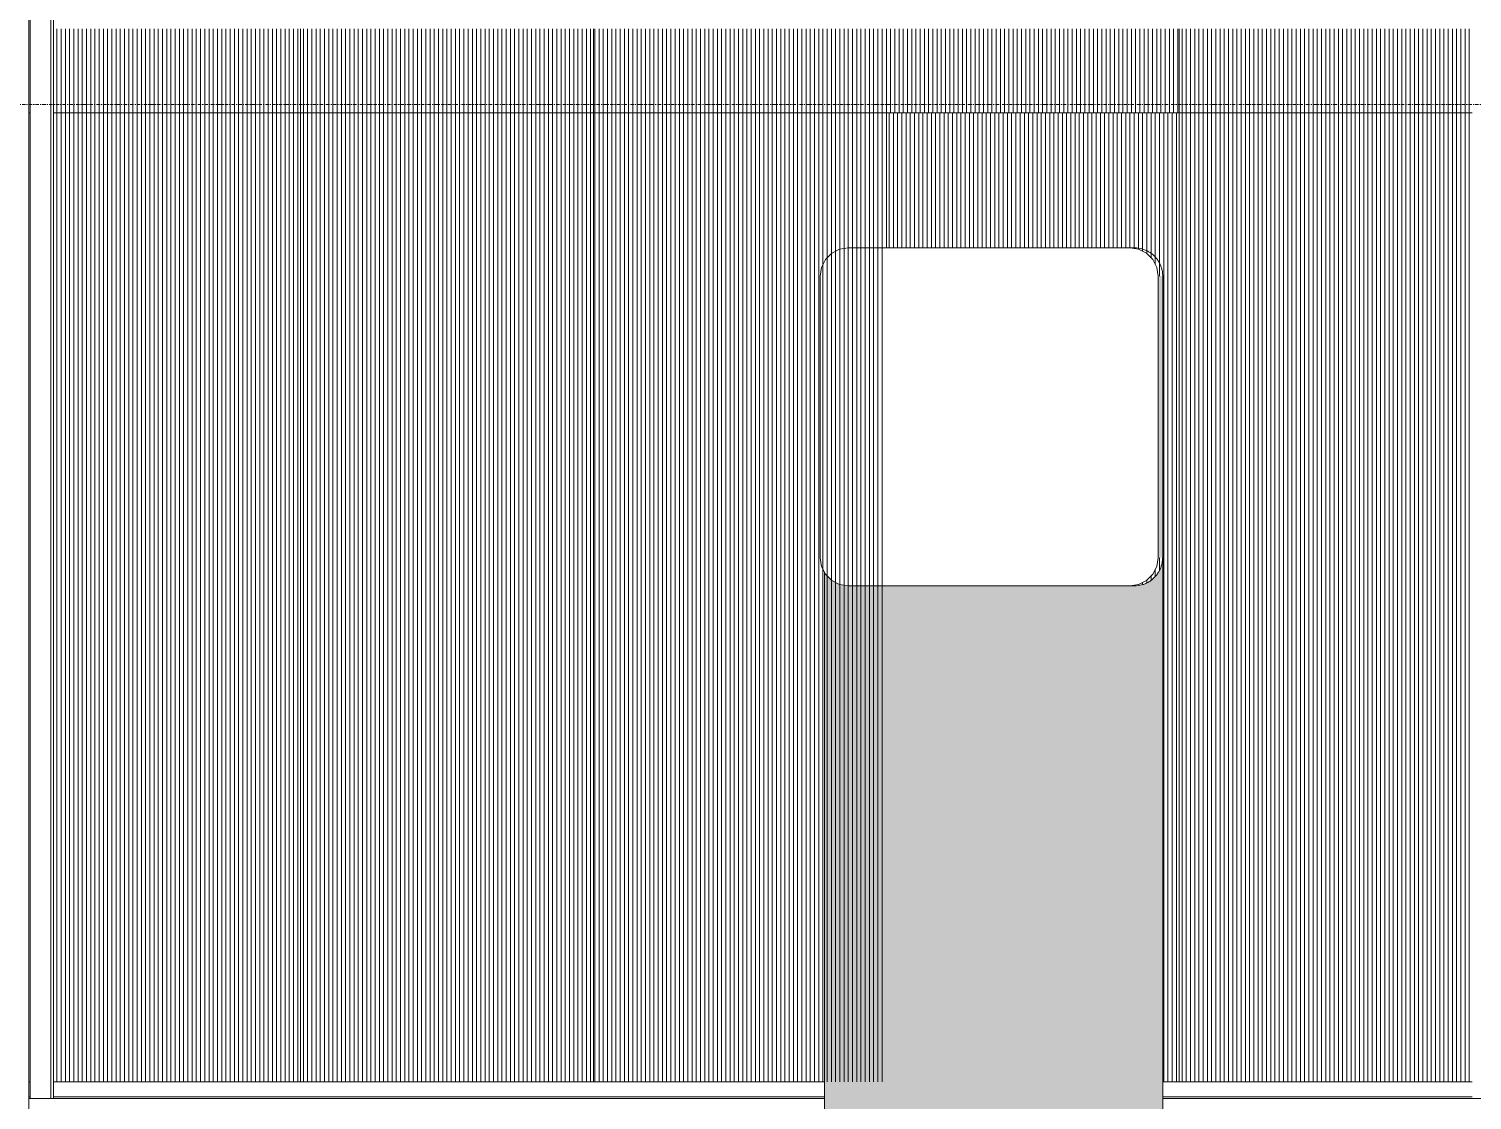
# Model space of a CAD drawing. Header units: millimetres. Extents: x 900982 to 1200730, y -305 to 27743.
# Drawn here: x 910830 to 915955, y 11664 to 15468 of the extents above; entities that cross this region are included whole.
import ezdxf

# ---------------------------------------------------------------- set-up
doc = ezdxf.new("R2010")
doc.units = ezdxf.units.MM
doc.linetypes.add('AEC_Center', pattern=[24, 12, -4, 4, -4])
for name, color, linetype, lineweight in [('A-FLOR-LEVL', 51, 'Continuous', 5), ('A-GENM', 13, 'Continuous', 5), ('A-GLAZ-CURT', 52, 'Continuous', 5), ('A-GLAZ-CWMG', 51, 'Continuous', 5), ('S-BEAM', 12, 'Continuous', 5), ('S-COLS', 52, 'Continuous', 5)]:
    doc.layers.add(name, color=color, linetype=linetype, lineweight=lineweight)

# ---------------------------------------------------------------- blocks, each defined once
blk = doc.blocks.new('SHS-Square Hollow Section-Column - 200x200xSHS-1605338-SECTION - GRIDS 2A')
at = {"layer": 'S-COLS'}
blk.add_line((910830.3210389161, 5200.000000025534), (910830.3210389161, 16116.21983575462), dxfattribs=at)
blk = doc.blocks.new('Mechanical - Condensers - Mechanical - Condensers-1249279-SECTION - GRIDS 2A')
at = {"layer": 'A-GENM'}
for points in [[(914868.595870723, 8591.02876083115), (914866.9513374654, 9746.281784214161), (914855.8405776464, 10863.77674762216), (914855.8405776464, 14590.34352820833), (914839.4269615146, 14590.34352820828), (914839.4269615143, 13590.34352820828), (914855.2804921477, 13590.343528208), (914855.5429773343, 9812.401491847198), (914866.2612994232, 8809.47701129688)], [(914755.2244992832, 9742.06604547483), (914781.1083081791, 9745.299563824059), (914805.2319951641, 9754.77975993959), (914825.9515708355, 9769.860574123311), (914841.8550303525, 9789.514273810588), (914851.8585792322, 9812.401491847198), (914855.2804921477, 9836.96250214541), (914855.2804921471, 13590.34352820843), (914851.858579232, 13564.46162369836), (914839.4269615146, 13537.18151480465), (914822.841248068, 13517.24724037561), (914805.2319951641, 13503.74098783015), (914781.1083081787, 13493.75094557924), (914755.2244992832, 13490.34352820856), (914755.2244992832, 9836.626879459527)], [(913755.2246561298, 9742.066045474397), (913755.2246561298, 13490.34352820839), (913729.3329997613, 13491.94222711396), (913705.1944328214, 13496.93492820676), (913680.648254533, 13509.4418287708), (913655.2806803649, 13531.56500297904), (913655.3270441411, 9836.626879459527), (913658.673601122, 9812.40149184699), (913668.6501336098, 9789.514273810692), (913684.5303936261, 9769.860574123399), (913705.2321676954, 9754.779759939554), (913729.3446641244, 9745.299563824025)], [(914755.2244992832, 9742.06604547457), (914755.2244992832, 13490.34352820795), (913755.2246561298, 13490.34352820839), (913755.2246561296, 9742.06604547495), (914555.5321468228, 9742.06604547464)]]:
    blk.add_hatch(color=256, dxfattribs=at).paths.add_polyline_path(points)
at = {"layer": 'A-GENM', "lineweight": 13}
for p, q in [((914739.4269458303, 14690.34352820826), (913739.4267889819, 14690.34352820827)), ((913639.4267732974, 14590.34352820828), (913639.4267732974, 13590.34352820827)), ((914839.4269615146, 13590.34352820829), (914839.4269615149, 14590.34352820827)), ((913739.4267889819, 13490.34352820828), (914739.4269458303, 13490.34352820827))]:
    blk.add_line(p, q, dxfattribs=at)
at = {"layer": 'A-GENM'}
for p, q in [((914755.8966018815, 14690.34352820837), (914739.426945829, 14690.34352820829)), ((914855.840593332, 10785.98140052712), (914855.840593332, 14590.40078183976)), ((913655.2806646796, 13537.93251939888), (913655.2806646796, 9836.90817047908)), ((914739.4269458303, 13490.34352820842), (914755.2244992832, 13490.34352820842)), ((914739.4269772004, 13490.34352820828), (914755.2244992824, 13490.34352820835))]:
    blk.add_line(p, q, dxfattribs=at)
at = {"layer": 'A-GENM', "lineweight": 13, "flags": 128}
for points in [[(913739.4267889819, 14690.34352820827), (913708.5250846973, 14685.44917983779), (913680.6482545332, 14671.24522764577), (913658.5250768552, 14649.12205343753), (913644.321122435, 14621.24522764578), (913639.4267732974, 14590.34352820828)], [(914839.4269615149, 14590.34352820827), (914834.5326123772, 14621.24522764578), (914820.3286579571, 14649.12205343754), (914798.2054802785, 14671.24522764579), (914770.3286501141, 14685.4491798378), (914739.4269458303, 14690.34352820828)], [(913639.4267732974, 13590.34352820827), (913644.321122435, 13559.44182877079), (913658.5250768552, 13531.56500297904), (913680.6482545332, 13509.44182877079), (913708.5250846973, 13495.23787657877), (913739.4267889819, 13490.34352820827)], [(914739.4269458303, 13490.34352820827), (914770.3286501141, 13495.23787657876), (914798.2054802785, 13509.44182877078), (914820.3286579571, 13531.56500297903), (914834.5326123772, 13559.44182877079), (914839.4269615149, 13590.34352820829)]]:
    blk.add_lwpolyline(points, dxfattribs=at)
at = {"layer": 'A-GENM'}
for points, knots in [([(914855.8405776476, 14590.34352820933), (914855.8430759839, 14594.70685133941), (914855.2760149627, 14603.43346933557), (914852.723946318, 14616.29946490555), (914849.2157753067, 14626.65096695173), (914845.6167050526, 14634.60398084333), (914842.5329999563, 14640.37923958872), (914839.0780415316, 14645.94023005644), (914835.2666929829, 14651.26314925154), (914831.1152287098, 14656.32519959654), (914826.6413974165, 14661.10471067597), (914821.8643679338, 14665.58119566487), (914815.1181395698, 14671.12034865169), (914806.0322500328, 14677.19381737913), (914794.2702242924, 14682.99548709989), (914777.7110894034, 14688.6190016056), (914764.6232250953, 14690.34352820839), (914755.8966018817, 14690.34352820837)], [0, 0, 0, 0, 0.08333333333333333, 0.1666666666666667, 0.25, 0.2916666666666666, 0.3333333333333333, 0.375, 0.4166666666666666, 0.4583333333333333, 0.5, 0.5416666666666666, 0.5833333333333333, 0.6666666666666666, 0.75, 0.8333333333333334, 1, 1, 1, 1]), ([(914755.2244992832, 13490.34352820836), (914763.9511658504, 13490.34352820836), (914777.0408974687, 13492.06805482999), (914793.6063734713, 13497.69156928553), (914805.3748731187, 13503.49323915773), (914814.4675663834, 13509.56670741304), (914821.2200403246, 13515.10586136305), (914826.0020490246, 13519.58234341035), (914830.4811885821, 13524.36186553382), (914836.0241716052, 13531.11121101473), (914840.8868921031, 13538.38268445169), (914845.0069869773, 13546.0830840812), (914848.6150528449, 13554.03608455382), (914852.1348204333, 13564.38759319007), (914854.701094349, 13577.2535866033), (914855.2779938113, 13585.98020507851), (914855.2804921488, 13590.34352820844)], [0, 0, 0, 0, 0.1666666666666667, 0.25, 0.3333333333333333, 0.4166666666666666, 0.4583333333333333, 0.5, 0.5416666666666666, 0.5833333333333333, 0.6666666666666666, 0.7083333333333333, 0.75, 0.8333333333333334, 0.9166666666666667, 1, 1, 1, 1])]:
    blk.add_open_spline(points, degree=3, knots=knots, dxfattribs=at)
blk = doc.blocks.new('MulticellPanel_Polycarbonate_Danpal_1040w - Blue-2881222-SECTION - GRIDS 2A')
at = {"layer": 'A-GENM'}
h = blk.add_hatch(dxfattribs=at)
h.set_pattern_fill('FP_9', color=256, style=0, pattern_type=2)
h.set_pattern_definition([(90, (911274.525, 13427.169), (-15, 9.18485099360515e-16), [])])
h.paths.add_polyline_path([(910834.2069884388, 11729.42267297375), (910834.2069884388, 15170.52267297376), (910830.3210373872, 15170.52267297376), (910830.3210373872, 11729.42267297375)])
h.paths.add_polyline_path([(910917.6267629322, 11729.42267297375), (911791.5252372909, 11729.42267297375), (911791.5252372909, 15170.52267297376), (910917.6267629322, 15170.52267297376), (910917.6267629322, 11741.1293785469)])
for p, q in [((910830.2215010031, 15170.52267297376), (910834.2069884391, 15170.52267297376)), ((910918.3464353967, 15170.52267297376), (911791.5252372915, 15170.52267297376)), ((911794.5266071603, 15170.52267297376), (911791.5252372915, 15170.52267297376))]:
    blk.add_line(p, q, dxfattribs=at)
blk = doc.blocks.new('Rectangular Mullion - Frame_Framed Facade_Danpal_DPANMF BT1-2879517-SECTION - GRIDS 2A')
at = {"layer": 'A-GLAZ-CWMG'}
for p, q in [((910834.2069884391, 11729.42267297376), (910830.2215010031, 11729.42267297376)), ((911794.5203515091, 11729.42267297376), (910918.346435397, 11729.42267297376)), ((910834.2069884391, 11676.02267297376), (910830.2215010031, 11676.02267297376)), ((911794.5203515091, 11676.02267297376), (910918.346435397, 11676.02267297376))]:
    blk.add_line(p, q, dxfattribs=at)
blk = doc.blocks.new('FP_56-SECTION - GRIDS 2A')
at = {"layer": 'A-GENM'}
blk.add_line((911794.5266069851, 15170.52267297376), (911794.5266069851, 11729.42267297375), dxfattribs=at)
blk = doc.blocks.new('MulticellPanel_Polycarbonate_Danpal_1040w - Blue-V55-SECTION - GRIDS 2A')
at = {"layer": 'A-GENM'}
h = blk.add_hatch(dxfattribs=at)
h.set_pattern_fill('FP_10', color=256, style=0, pattern_type=2)
h.set_pattern_definition([(90, (912314.525, 13427.169), (-15, 9.18485099360515e-16), [])])
h.paths.add_polyline_path([(911797.5251757584, 11729.42267297375), (912831.525124082, 11729.42267297375), (912831.525124082, 15170.52267297376), (911797.5251757584, 15170.52267297376), (911797.5251757584, 11805.3307934379)])
for p, q in [((911797.5251757586, 15170.52267297376), (911794.5266069847, 15170.52267297376)), ((911797.5251757584, 15170.52267297376), (912831.525124082, 15170.52267297376)), ((912834.5264939504, 15170.52267297376), (912831.525124082, 15170.52267297376))]:
    blk.add_line(p, q, dxfattribs=at)
blk.add_blockref('FP_56-SECTION - GRIDS 2A', (0, 0), dxfattribs=at)
blk = doc.blocks.new('FP_58-SECTION - GRIDS 2A')
at = {"layer": 'A-GENM'}
blk.add_line((913874.5263802608, 15170.52267297376), (913874.5263802608, 14690.34352820827), dxfattribs=at)
blk = doc.blocks.new('MulticellPanel_Polycarbonate_Danpal_1040w - Blue-V57-SECTION - GRIDS 2A')
at = {"layer": 'A-GENM'}
h = blk.add_hatch(dxfattribs=at)
h.set_pattern_fill('FP_11', color=256, style=0, pattern_type=2)
h.set_pattern_definition([(90, (914394.525, 13427.169), (-15, 9.18485099360515e-16), [])])
h.paths.add_polyline_path([(914855.8405776464, 11729.42267297375), (914911.5248973577, 11729.42267297375), (914911.5248973577, 15170.52267297376), (913877.524949034, 15170.52267297376), (913877.524949034, 14690.34352820827), (914739.4269458301, 14690.34352820827), (914770.3286501139, 14685.4491798378), (914798.2054802779, 14671.24522764582), (914820.3286579568, 14649.12205343752), (914834.5326123761, 14621.24522764579), (914839.4269615143, 14590.34352820828), (914855.8405776464, 14590.34352820833), (914855.8405776464, 11805.3307934379)])
h.paths.add_polyline_path([(914739.4269458301, 13490.34352820839), (914767.9940275613, 13492.02454481019), (914784.6989094951, 13495.23787657875), (914810.7732493782, 13507.99111583106), (914830.9295809625, 13526.11558826608), (914841.8550303528, 13540.34352820843), (914851.8585792318, 13564.46162369836), (914855.2804921477, 13590.34352820828), (914839.426961514, 13590.34352820826), (914834.5326123761, 13559.44182877078), (914820.3286579568, 13531.56500297903), (914798.2054802782, 13509.44182877079), (914770.3286501139, 13495.23787657875), (914755.2244992832, 13492.84561447802)])
for p, q in [((913877.5249490346, 15170.52267297376), (913874.5263802608, 15170.52267297376)), ((913877.5249490343, 15170.52267297376), (914911.5248973583, 15170.52267297376)), ((914914.5262672268, 15170.52267297376), (914911.5248973585, 15170.52267297376))]:
    blk.add_line(p, q, dxfattribs=at)
blk.add_blockref('FP_58-SECTION - GRIDS 2A', (0, 0), dxfattribs=at)
blk = doc.blocks.new('Rectangular Mullion - Frame_Framed Facade_Danpal_DPANMF BT1-2878823-SECTION - GRIDS 2A')
at = {"layer": 'A-GLAZ-CWMG'}
for p, q in [((912834.5202381469, 11729.42267297376), (911794.5203515091, 11729.42267297376)), ((912834.5202381469, 11676.02267297376), (911794.5203515091, 11676.02267297376))]:
    blk.add_line(p, q, dxfattribs=at)
blk = doc.blocks.new('Rectangular Mullion - Frame_Framed Facade_Danpal_DPANMF BT1-V59-SECTION - GRIDS 2A')
at = {"layer": 'A-GLAZ-CWMG'}
for p, q in [((913655.2806803652, 11729.42267297376), (912834.5202381475, 11729.42267297376)), ((913655.2806803652, 11676.02267297376), (912834.5202381475, 11676.02267297376))]:
    blk.add_line(p, q, dxfattribs=at)
blk = doc.blocks.new('Rectangular Mullion - Frame_Framed Facade_Danpal_DPANMF BT1-V60-SECTION - GRIDS 2A')
at = {"layer": 'A-GLAZ-CWMG'}
for p, q in [((914914.5200114236, 11729.42267297376), (914855.2804921482, 11729.42267297376)), ((914914.5200114236, 11676.02267297376), (914855.2804921482, 11676.02267297376))]:
    blk.add_line(p, q, dxfattribs=at)
blk = doc.blocks.new('FP_61-SECTION - GRIDS 2A')
at = {"layer": 'A-GENM'}
blk.add_line((914914.5262668998, 15170.52267297376), (914914.5262668998, 11729.42267297375), dxfattribs=at)
blk = doc.blocks.new('MulticellPanel_Polycarbonate_Danpal_1040w - Premium Dark Opal-2881225-SECTION - GRIDS 2A')
at = {"layer": 'A-GENM'}
h = blk.add_hatch(dxfattribs=at)
h.set_pattern_fill('FP_12', color=256, style=0, pattern_type=2)
h.set_pattern_definition([(90, (915434.525, 13427.169), (-15, 9.18485099360515e-16), [])])
h.paths.add_polyline_path([(914917.5248356727, 11729.42267297375), (915951.5247839966, 11729.42267297375), (915951.5247839966, 15170.52267297376), (914917.5248356727, 15170.52267297376), (914917.5248356727, 11805.3307934379)])
for p, q in [((914917.5248356729, 15170.52267297376), (914914.5262668998, 15170.52267297376)), ((914917.5248356729, 15170.52267297376), (915951.5247839969, 15170.52267297376)), ((915954.5261538655, 15170.52267297376), (915951.5247839969, 15170.52267297376))]:
    blk.add_line(p, q, dxfattribs=at)
blk.add_blockref('FP_61-SECTION - GRIDS 2A', (0, 0), dxfattribs=at)
blk = doc.blocks.new('Rectangular Mullion - Frame_Framed Facade_Danpal_DPANMF BT2-2879768-SECTION - GRIDS 2A')
at = {"layer": 'A-GLAZ-CWMG'}
for p, q in [((910834.2069884388, 15883.0846423251), (910834.2069884388, 11670.52267297376)), ((910908.2880767181, 15551.43848152171), (910908.2880767181, 11670.52267297376)), ((910917.6100170768, 15550.95728807917), (910917.6100170768, 11670.52267297376))]:
    blk.add_line(p, q, dxfattribs=at)
blk = doc.blocks.new('Structural Framing 61 - Structural Framing 1-2879215-SECTION - GRIDS 2A')
at = {"layer": 'S-BEAM'}
for p, q in [((913655.2806803646, 11670.52267297377), (910830.2215010031, 11670.52267297376)), ((920630.2200031556, 11670.52267297379), (914855.2804921479, 11670.52267297377))]:
    blk.add_line(p, q, dxfattribs=at)
blk = doc.blocks.new('MulticellPanel_Polycarbonate_Danpal_1040w - Grey-2881243-SECTION - GRIDS 2A')
at = {"layer": 'A-GENM'}
h = blk.add_hatch(dxfattribs=at)
h.set_pattern_fill('FP_48', color=256, style=0, pattern_type=2)
h.set_pattern_definition([(90, (911274.525, 15342.113), (-15, 9.18485099360515e-16), [])])
h.paths.add_polyline_path([(910834.2069884388, 15170.52267297374), (910834.2069884388, 15468.09707184832), (910830.3210373872, 15468.09707184832), (910830.7484082436, 15170.52267297374)])
h.paths.add_polyline_path([(910918.3464353965, 15170.52267297374), (911791.5252372909, 15170.52267297374), (911791.5252372909, 15468.09707184832), (910917.6267629322, 15468.09707184832), (910917.6267629322, 15170.52267297374)])
for p, q in [((910834.2069884391, 15170.52267297376), (910830.2215010031, 15170.52267297376)), ((911791.5252372915, 15170.52267297376), (910918.3464353967, 15170.52267297376)), ((911791.5252372915, 15170.52267297376), (911794.5266071603, 15170.52267297376))]:
    blk.add_line(p, q, dxfattribs=at)
blk = doc.blocks.new('FP_110-SECTION - GRIDS 2A')
at = {"layer": 'A-GENM'}
blk.add_line((911794.5266069851, 15468.09707184832), (911794.5266069851, 15170.52267297374), dxfattribs=at)
blk = doc.blocks.new('MulticellPanel_Polycarbonate_Danpal_1040w - Grey-V109-SECTION - GRIDS 2A')
at = {"layer": 'A-GENM'}
h = blk.add_hatch(dxfattribs=at)
h.set_pattern_fill('FP_49', color=256, style=0, pattern_type=2)
h.set_pattern_definition([(90, (912314.525, 15342.113), (-15, 9.18485099360515e-16), [])])
h.paths.add_polyline_path([(911811.6902943429, 15170.52267297374), (912831.525124082, 15170.52267297374), (912831.525124082, 15468.09707184832), (911797.5251757584, 15468.09707184832), (911797.5251757584, 15170.52267297374)])
for p, q in [((911794.5266069847, 15170.52267297376), (911797.5251757586, 15170.52267297376)), ((912831.525124082, 15170.52267297376), (911797.5251757584, 15170.52267297376)), ((912831.525124082, 15170.52267297376), (912834.5264939504, 15170.52267297376))]:
    blk.add_line(p, q, dxfattribs=at)
blk.add_blockref('FP_110-SECTION - GRIDS 2A', (0, 0), dxfattribs=at)

msp = doc.modelspace()

# ---------------------------------------------------------------- linework, layer by layer
at = {"layer": 'A-FLOR-LEVL', "linetype": 'AEC_Center'}
msp.add_line((901781.6161769666, 15200.00000002554), (1042698.333189845, 15200.00000002554), dxfattribs=at)

# ---------------------------------------------------------------- block references
at = {"layer": 'A-GENM'}
msp.add_blockref('Mechanical - Condensers - Mechanical - Condensers-1249279-SECTION - GRIDS 2A', (0, 0), dxfattribs=at)
at = {"layer": 'A-GLAZ-CURT'}
for name, p in [('MulticellPanel_Polycarbonate_Danpal_1040w - Grey-2881243-SECTION - GRIDS 2A', (0, 0)), ('MulticellPanel_Polycarbonate_Danpal_1040w - Grey-V109-SECTION - GRIDS 2A', (0, 0)), ('MulticellPanel_Polycarbonate_Danpal_1040w - Grey-V109-SECTION - GRIDS 2A', (1039.999886637807, 0)), ('MulticellPanel_Polycarbonate_Danpal_1040w - Grey-V109-SECTION - GRIDS 2A', (2079.999773275624, 0)), ('MulticellPanel_Polycarbonate_Danpal_1040w - Grey-V109-SECTION - GRIDS 2A', (3119.999659913996, 0)), ('MulticellPanel_Polycarbonate_Danpal_1040w - Blue-2881222-SECTION - GRIDS 2A', (0, 0)), ('MulticellPanel_Polycarbonate_Danpal_1040w - Blue-V55-SECTION - GRIDS 2A', (0, 0)), ('MulticellPanel_Polycarbonate_Danpal_1040w - Blue-V55-SECTION - GRIDS 2A', (1039.999886637894, 0)), ('MulticellPanel_Polycarbonate_Danpal_1040w - Blue-V57-SECTION - GRIDS 2A', (0, 0)), ('MulticellPanel_Polycarbonate_Danpal_1040w - Premium Dark Opal-2881225-SECTION - GRIDS 2A', (0, 0))]:
    msp.add_blockref(name, p, dxfattribs=at)
at = {"layer": 'A-GLAZ-CWMG'}
for name, p in [('Rectangular Mullion - Frame_Framed Facade_Danpal_DPANMF BT2-2879768-SECTION - GRIDS 2A', (0, 0)), ('Rectangular Mullion - Frame_Framed Facade_Danpal_DPANMF BT1-2879517-SECTION - GRIDS 2A', (0, 0)), ('Rectangular Mullion - Frame_Framed Facade_Danpal_DPANMF BT1-2878823-SECTION - GRIDS 2A', (0, 0)), ('Rectangular Mullion - Frame_Framed Facade_Danpal_DPANMF BT1-V59-SECTION - GRIDS 2A', (0, 0)), ('Rectangular Mullion - Frame_Framed Facade_Danpal_DPANMF BT1-V60-SECTION - GRIDS 2A', (0, 0)), ('Rectangular Mullion - Frame_Framed Facade_Danpal_DPANMF BT1-2878823-SECTION - GRIDS 2A', (3119.999660701402, 0))]:
    msp.add_blockref(name, p, dxfattribs=at)
at = {"layer": 'S-BEAM'}
msp.add_blockref('Structural Framing 61 - Structural Framing 1-2879215-SECTION - GRIDS 2A', (0, 0), dxfattribs=at)
at = {"layer": 'S-COLS'}
msp.add_blockref('SHS-Square Hollow Section-Column - 200x200xSHS-1605338-SECTION - GRIDS 2A', (0, 0), dxfattribs=at)

doc.saveas('drawing.dxf')
